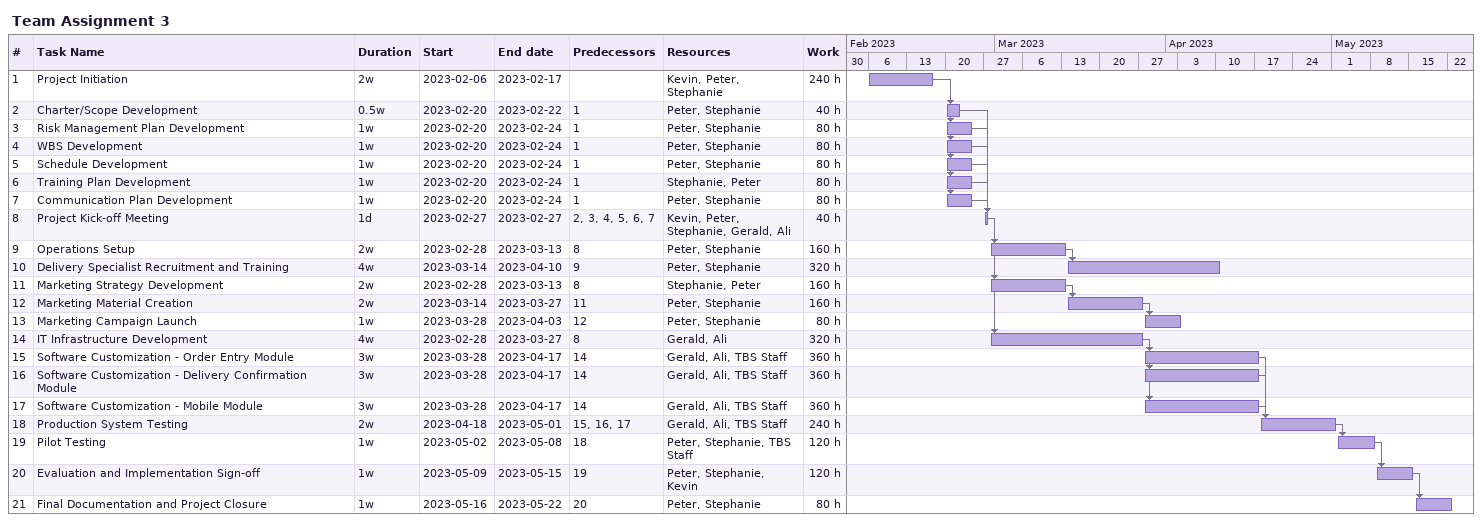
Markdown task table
Team Assignment 3

| ID | Task | Duration | Start | Finish | Predecessors | Resources | Work (h) |
|---|---|---|---|---|---|---|---|
| 1 | Project Initiation | 2w | 2023-02-06 | 2023-02-17 |  | Kevin, Peter, Stephanie | 240 |
| 2 | Charter/Scope Development | 0.5w | 2023-02-20 | 2023-02-22 | 1 | Peter, Stephanie | 40 |
| 3 | Risk Management Plan Development | 1w | 2023-02-20 | 2023-02-24 | 1 | Peter, Stephanie | 80 |
| 4 | WBS Development | 1w | 2023-02-20 | 2023-02-24 | 1 | Peter, Stephanie | 80 |
| 5 | Schedule Development | 1w | 2023-02-20 | 2023-02-24 | 1 | Peter, Stephanie | 80 |
| 6 | Training Plan Development | 1w | 2023-02-20 | 2023-02-24 | 1 | Stephanie, Peter | 80 |
| 7 | Communication Plan Development | 1w | 2023-02-20 | 2023-02-24 | 1 | Peter, Stephanie | 80 |
| 8 | Project Kick-off Meeting | 1d | 2023-02-27 | 2023-02-27 | 2, 3, 4, 5, 6, 7 | Kevin, Peter, Stephanie, Gerald, Ali | 40 |
| 9 | Operations Setup | 2w | 2023-02-28 | 2023-03-13 | 8 | Peter, Stephanie | 160 |
| 10 | Delivery Specialist Recruitment and Training | 4w | 2023-03-14 | 2023-04-10 | 9 | Peter, Stephanie | 320 |
| 11 | Marketing Strategy Development | 2w | 2023-02-28 | 2023-03-13 | 8 | Stephanie, Peter | 160 |
| 12 | Marketing Material Creation | 2w | 2023-03-14 | 2023-03-27 | 11 | Peter, Stephanie | 160 |
| 13 | Marketing Campaign Launch | 1w | 2023-03-28 | 2023-04-03 | 12 | Peter, Stephanie | 80 |
| 14 | IT Infrastructure Development | 4w | 2023-02-28 | 2023-03-27 | 8 | Gerald, Ali | 320 |
| 15 | Software Customization - Order Entry Module | 3w | 2023-03-28 | 2023-04-17 | 14 | Gerald, Ali, TBS Staff | 360 |
| 16 | Software Customization - Delivery Confirmation Module | 3w | 2023-03-28 | 2023-04-17 | 14 | Gerald, Ali, TBS Staff | 360 |
| 17 | Software Customization - Mobile Module | 3w | 2023-03-28 | 2023-04-17 | 14 | Gerald, Ali, TBS Staff | 360 |
| 18 | Production System Testing | 2w | 2023-04-18 | 2023-05-01 | 15, 16, 17 | Gerald, Ali, TBS Staff | 240 |
| 19 | Pilot Testing | 1w | 2023-05-02 | 2023-05-08 | 18 | Peter, Stephanie, TBS Staff | 120 |
| 20 | Evaluation and Implementation Sign-off | 1w | 2023-05-09 | 2023-05-15 | 19 | Peter, Stephanie, Kevin | 120 |
| 21 | Final Documentation and Project Closure | 1w | 2023-05-16 | 2023-05-22 | 20 | Peter, Stephanie | 80 |
